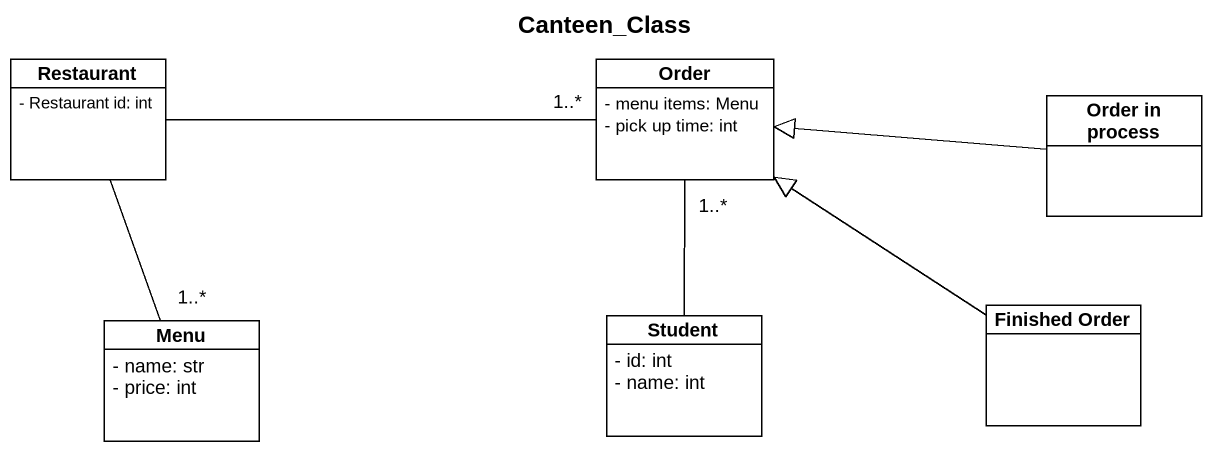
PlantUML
@startuml
title Canteen_Class
hide circle
hide empty members
skinparam classAttributeIconSize 0
class Restaurant {
  - Restaurant id: int
}
class Order {
  - menu items: Menu
  - pick up time: int
}
class "Order in process" as Order_in_process
class Menu {
  - name: str
  - price: int
}
class Student {
  - id: int
  - name: int
}
class "Finished Order" as Finished_Order
Restaurant -right- "1..*" Order
Restaurant -- "1..*" Menu
Order_in_process -left-|> Order
Student -up- "1..*" Order
Finished_Order -up-|> Order
@enduml
